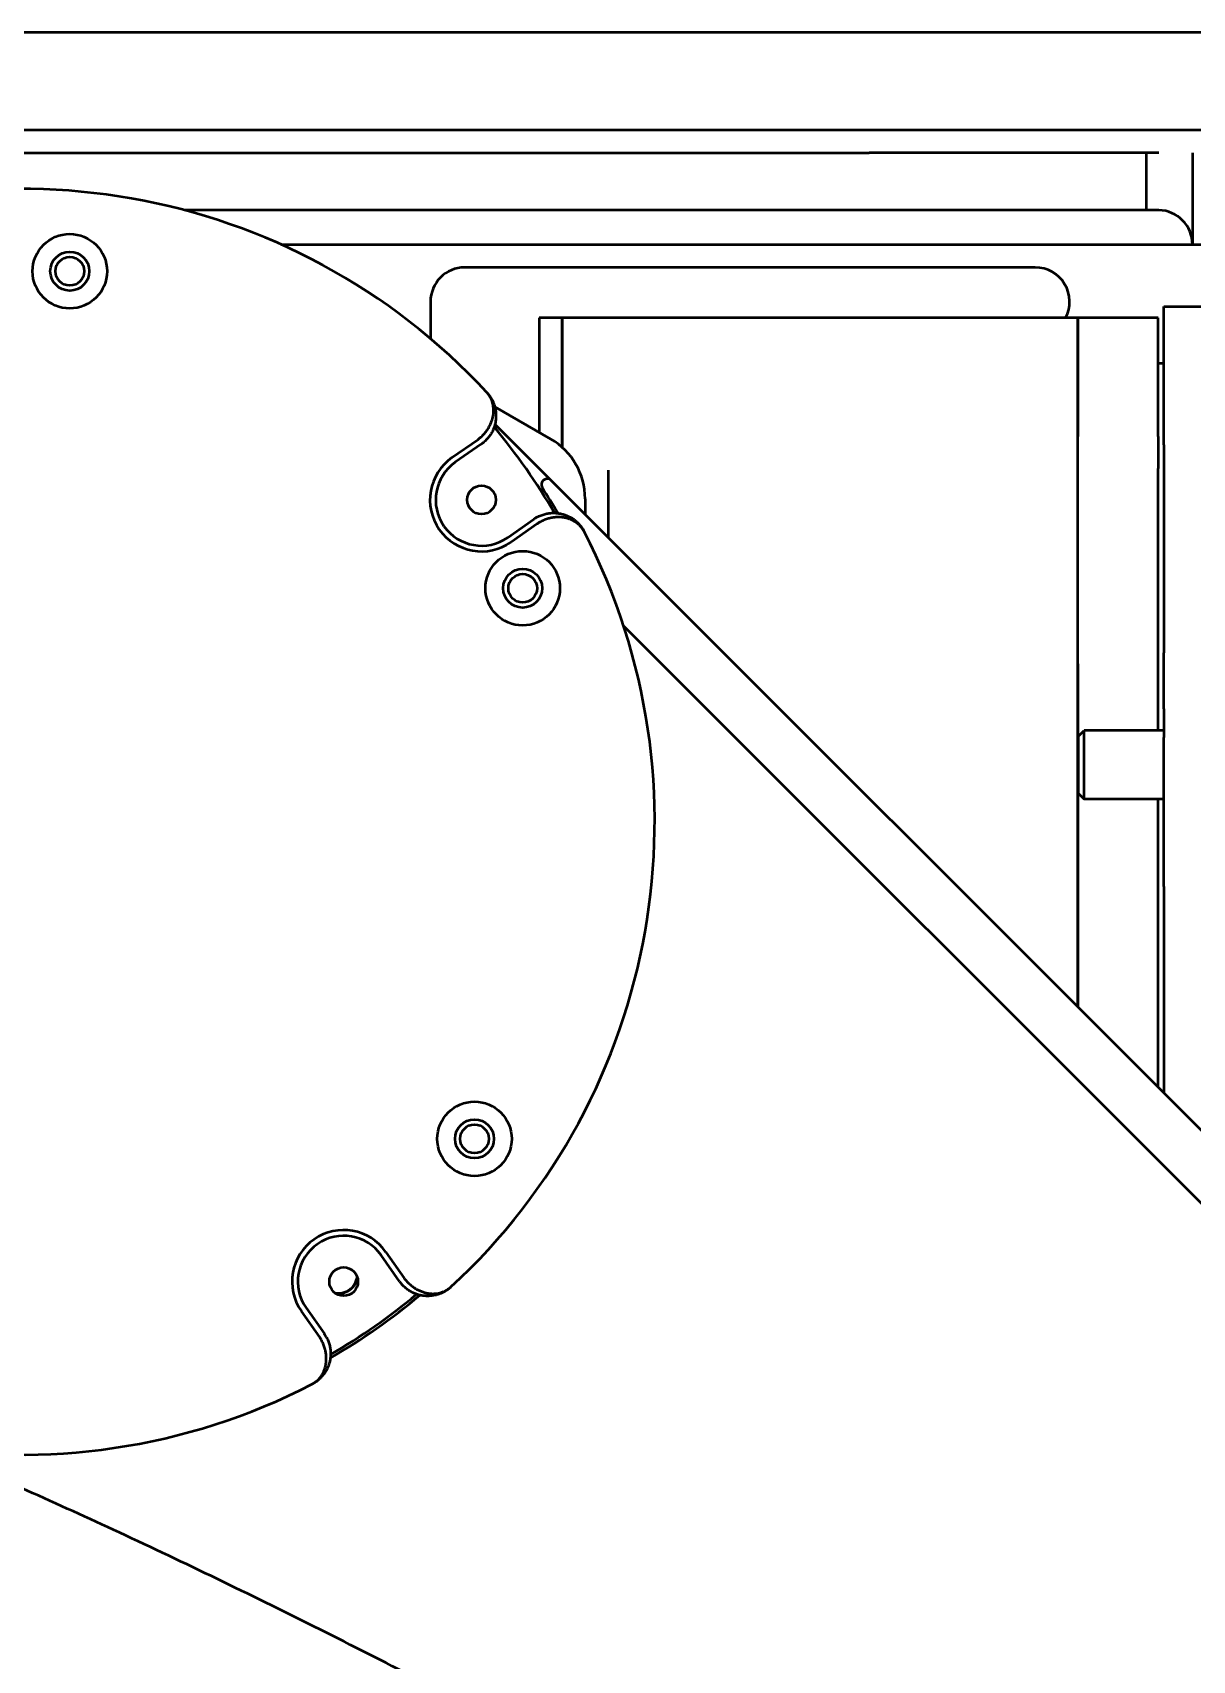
# Model space of a CAD drawing. Header units: millimetres. Extents: x 36 to 3196, y 27 to 5967.
# Drawn here: x 1345.7 to 1446.9, y 2348.6 to 2490.7 of the extents above; entities that cross this region are included whole.
import ezdxf

# ---------------------------------------------------------------- set-up
doc = ezdxf.new("R2010")
doc.units = ezdxf.units.MM
doc.layers.add('외형선(ISO)', color=7, linetype='Continuous', lineweight=50)

msp = doc.modelspace()

# ---------------------------------------------------------------- linework, layer by layer
at = {"layer": '외형선(ISO)'}
for p, q in [((1454.8917, 2490.7438), (1304.8917, 2490.7438)), ((1304.2745, 2482.2438), (1402.1133, 2482.2438)), ((1402.1133, 2482.2438), (1420.1489, 2482.2438)), ((1420.1489, 2482.2438), (1447.7627, 2482.2438)), ((1303.9375, 2480.2438), (1401.7763, 2480.2438)), ((1401.7763, 2480.2438), (1418.6847, 2480.2438)), ((1443.9633, 2480.2438), (1418.6847, 2480.2438)), ((1442.8917, 2475.2438), (1442.8917, 2480.2438)), ((1446.8917, 2480.2438), (1446.8917, 2472.2438)), ((1396.7237, 2475.2438), (1358.888, 2475.2438)), ((1400.5874, 2475.2438), (1396.7237, 2475.2438)), ((1405.9409, 2475.2438), (1400.5874, 2475.2438)), ((1410.4525, 2475.2438), (1405.9409, 2475.2438)), ((1412.5116, 2475.2438), (1410.4525, 2475.2438)), ((1438.8917, 2475.2438), (1412.5116, 2475.2438)), ((1442.8917, 2475.2438), (1438.8917, 2475.2438)), ((1443.8917, 2475.2438), (1442.8917, 2475.2438)), ((1367.3468, 2472.2438), (1443.8917, 2472.2438)), ((1443.8917, 2472.2438), (1446.8917, 2472.2438)), ((1446.8917, 2472.2438), (1452.8917, 2472.2438)), ((1433.1704, 2470.2438), (1383.3917, 2470.2438)), ((1380.3917, 2467.2438), (1380.3917, 2464.0269)), ((1391.8917, 2465.8438), (1389.8917, 2465.8438)), ((1389.8917, 2465.8438), (1389.8917, 2455.8216)), ((1391.8917, 2454.5202), (1391.8917, 2465.8438)), ((1436.8917, 2465.8438), (1391.8917, 2465.8438)), ((1391.8917, 2465.8438), (1391.8917, 2454.5202)), ((1436.8917, 2465.8438), (1436.8917, 2455.4771)), ((1443.8917, 2465.8438), (1436.8917, 2465.8438)), ((1436.8917, 2446.2212), (1436.8917, 2465.8438)), ((1443.8917, 2455.4771), (1443.8917, 2465.8438)), ((1444.3917, 2466.3332), (1444.3917, 2466.8438)), ((1444.3917, 2466.8438), (1447.8917, 2466.8438)), ((1444.3917, 2465.0206), (1444.3917, 2466.3332)), ((1444.3917, 2461.8405), (1444.3917, 2465.0206)), ((1444.3917, 2461.8438), (1443.8917, 2461.8438)), ((1444.3917, 2454.7547), (1444.3917, 2461.8405)), ((1386.0048, 2458.0657), (1390.8917, 2455.2442)), ((1386.0203, 2456.5479), (1390.9238, 2451.6445)), ((1382.2678, 2453.6352), (1384.5442, 2455.2292)), ((1384.831, 2454.8196), (1382.5546, 2453.2257)), ((1443.8917, 2455.4771), (1443.8917, 2452.6949)), ((1444.3917, 2454.7547), (1444.3917, 2436.601)), ((1390.9238, 2451.6445), (1532.9777, 2309.5906)), ((1395.8917, 2452.5412), (1395.8917, 2446.6765)), ((1443.8917, 2449.6874), (1443.8917, 2452.6949)), ((1393.8917, 2450.0481), (1393.8917, 2448.6765)), ((1443.8917, 2446.4803), (1443.8917, 2449.6874)), ((1387.1432, 2446.6724), (1389.4196, 2448.2664)), ((1389.7064, 2447.8568), (1387.43, 2446.2629)), ((1436.8917, 2435.6472), (1436.8917, 2446.2212)), ((1443.8917, 2429.8089), (1443.8917, 2446.4803)), ((1557.1403, 2279.0646), (1397.2411, 2438.9639)), ((1444.3917, 2431.712), (1444.3917, 2436.601)), ((1436.8917, 2435.6472), (1436.8917, 2405.6765)), ((1436.8917, 2405.6765), (1436.8917, 2435.6472)), ((1444.3917, 2431.712), (1444.3917, 2429.2056)), ((1436.9417, 2429.3089), (1437.4417, 2429.8089)), ((1436.9417, 2424.3089), (1436.9417, 2429.3089)), ((1437.4417, 2423.8089), (1437.4417, 2429.8089)), ((1444.3917, 2429.8089), (1437.4417, 2429.8089)), ((1444.3917, 2418.9084), (1444.3917, 2429.2056)), ((1436.9417, 2424.3089), (1437.4417, 2423.8089)), ((1444.3917, 2423.8089), (1437.4417, 2423.8089)), ((1443.8917, 2398.6765), (1443.8917, 2423.8089)), ((1444.3917, 2416.2051), (1444.3917, 2418.9084)), ((1444.3917, 2416.2051), (1444.3917, 2410.8479)), ((1444.3917, 2410.8479), (1444.3917, 2398.1765)), ((1377.6863, 2381.7233), (1376.0923, 2383.9997)), ((1376.5019, 2384.2865), (1378.0959, 2382.0101)), ((1370.7235, 2376.8479), (1369.1295, 2379.1243)), ((1369.5391, 2379.4111), (1371.1331, 2377.1347))]:
    msp.add_line(p, q, dxfattribs=at)
for centre, radius in [((1348.9157, 2469.9102), 3.25), ((1348.9157, 2469.9102), 1.7), ((1348.9157, 2469.9102), 1.25), ((1384.8489, 2449.9491), 1.25), ((1388.4398, 2442.2351), 3.25), ((1388.4398, 2442.2351), 1.7), ((1388.4398, 2442.2351), 1.25), ((1384.2346, 2394.1687), 3.25), ((1384.2346, 2394.1687), 1.7), ((1384.2346, 2394.1687), 1.25), ((1372.8157, 2381.7054), 1.25)]:
    msp.add_circle(centre, radius, dxfattribs=at)
for centre, radius, start, end in [((1344.7105, 2421.8438), 55.25, 42.699139, 117.300861), ((1443.8917, 2472.2438), 3, 0, 88.632633), ((1383.3917, 2467.2438), 3, 90, 180), ((1433.1704, 2467.2438), 3, 332.181861, 90), ((1344.7105, 2421.8438), 53.75, 30.110081, 39.88992), ((1383.1103, 2457.2771), 2.5, 305, 311.328296), ((1383.1103, 2457.2771), 3, 305, 311.328296), ((1387.8917, 2450.0481), 6, 0, 60), ((1384.8489, 2449.9491), 4.5, 125, 305), ((1384.8489, 2449.9491), 4, 125, 305), ((1390.5702, 2451.2909), 0.5, 45, 212.705016), ((1344.7105, 2421.8438), 54, 29.929449, 32.705016), ((1344.7105, 2421.8438), 55.25, 312.699139, 27.300861), ((1391.1404, 2445.8089), 3, 118.671704, 125), ((1391.1404, 2445.8089), 2.5, 118.671704, 125), ((1372.8157, 2381.7054), 4.5, 35, 215), ((1372.8157, 2381.7054), 4, 35, 215), ((1344.7105, 2421.8438), 55.25, 222.699139, 297.300861), ((1372.3832, 2382.3181), 1.621, 257.234936, 353.19395), ((1372.3855, 2382.3197), 1.65, 259.103734, 350.896266), ((1380.1437, 2383.444), 2.5, 215, 221.328296), ((1344.7105, 2421.8438), 54, 299.929449, 310.070551), ((1344.7105, 2421.8438), 53.75, 300.110081, 309.88992), ((1380.1437, 2383.444), 3, 215, 221.328296), ((1368.6756, 2375.4139), 2.5, 28.671704, 35), ((1368.6756, 2375.4139), 3, 28.671704, 35)]:
    msp.add_arc(centre, radius, start, end, dxfattribs=at)
msp.add_open_spline([(1443.9633, 2475.243), (1443.9391, 2475.2435), (1443.9153, 2475.2438), (1443.8917, 2475.2438)], degree=3, dxfattribs=at)
for points, knots in [([(1384.7612, 2455.3997), (1384.8533, 2455.4801), (1384.9398, 2455.5637), (1385.0211, 2455.6505), (1385.0617, 2455.6939), (1385.101, 2455.7381), (1385.1391, 2455.7831), (1385.1771, 2455.828), (1385.2139, 2455.8737), (1385.2493, 2455.9202), (1385.2848, 2455.9667), (1385.3191, 2456.0141), (1385.3516, 2456.0614), (1385.384, 2456.1087), (1385.4148, 2456.1562), (1385.4441, 2456.2038), (1385.4734, 2456.2514), (1385.5011, 2456.2992), (1385.5273, 2456.3471), (1385.5535, 2456.3949), (1385.5783, 2456.4429), (1385.6016, 2456.491), (1385.6249, 2456.5392), (1385.6469, 2456.5875), (1385.6674, 2456.6358), (1385.6879, 2456.6841), (1385.7068, 2456.7319), (1385.7242, 2456.7795), (1385.7417, 2456.8271), (1385.7577, 2456.8744), (1385.7724, 2456.9213), (1385.787, 2456.9683), (1385.8003, 2457.0149), (1385.8123, 2457.0613), (1385.8243, 2457.1077), (1385.8351, 2457.1538), (1385.8446, 2457.1996), (1385.8541, 2457.2454), (1385.8623, 2457.2909), (1385.8694, 2457.3362), (1385.8765, 2457.3815), (1385.8824, 2457.4265), (1385.8872, 2457.4713), (1385.892, 2457.5161), (1385.8956, 2457.5604), (1385.898, 2457.6041), (1385.903, 2457.6916), (1385.9035, 2457.7768), (1385.9, 2457.8601), (1385.8965, 2457.9434), (1385.889, 2458.0247), (1385.8777, 2458.1041), (1385.8665, 2458.1835), (1385.8515, 2458.2611), (1385.833, 2458.3369), (1385.8237, 2458.3748), (1385.8136, 2458.4123), (1385.8025, 2458.4493), (1385.7915, 2458.4863), (1385.7796, 2458.5229), (1385.7668, 2458.5589), (1385.7541, 2458.595), (1385.7405, 2458.6304), (1385.7262, 2458.6652), (1385.7118, 2458.7), (1385.6967, 2458.7342), (1385.6808, 2458.7679), (1385.6491, 2458.8351), (1385.6143, 2458.9001), (1385.5766, 2458.9628), (1385.5388, 2459.0254), (1385.4981, 2459.0859), (1385.4545, 2459.144), (1385.4328, 2459.1731), (1385.4102, 2459.2016), (1385.387, 2459.2295), (1385.3754, 2459.2435), (1385.3635, 2459.2573), (1385.3515, 2459.271), (1385.3456, 2459.2778), (1385.3395, 2459.2846), (1385.3334, 2459.2914), (1385.3273, 2459.2981), (1385.3212, 2459.3049), (1385.3151, 2459.3115)], [-1, -1, -1, -1, -0.9375, -0.9375, -0.9375, -0.90625, -0.90625, -0.90625, -0.875, -0.875, -0.875, -0.84375, -0.84375, -0.84375, -0.8125, -0.8125, -0.8125, -0.78125, -0.78125, -0.78125, -0.75, -0.75, -0.75, -0.71875, -0.71875, -0.71875, -0.6875, -0.6875, -0.6875, -0.65625, -0.65625, -0.65625, -0.625, -0.625, -0.625, -0.59375, -0.59375, -0.59375, -0.5625, -0.5625, -0.5625, -0.53125, -0.53125, -0.53125, -0.5, -0.5, -0.5, -0.4375, -0.4375, -0.4375, -0.375, -0.375, -0.375, -0.3125, -0.3125, -0.3125, -0.28125, -0.28125, -0.28125, -0.25, -0.25, -0.25, -0.21875, -0.21875, -0.21875, -0.1875, -0.1875, -0.1875, -0.125, -0.125, -0.125, -0.0625, -0.0625, -0.0625, -0.03125, -0.03125, -0.03125, -0.015625, -0.015625, -0.015625, -0.0078125, -0.0078125, -0.0078125, 0, 0, 0, 0]), ([(1385.3151, 2459.3115), (1385.3223, 2459.3037), (1385.3297, 2459.2956), (1385.3369, 2459.2876), (1385.3442, 2459.2796), (1385.3514, 2459.2715), (1385.3585, 2459.2634), (1385.3729, 2459.2472), (1385.387, 2459.2308), (1385.4009, 2459.2143), (1385.4288, 2459.1813), (1385.456, 2459.1478), (1385.4824, 2459.1137), (1385.5352, 2459.0454), (1385.5851, 2458.975), (1385.632, 2458.9022), (1385.6789, 2458.8295), (1385.7227, 2458.7545), (1385.7635, 2458.6772), (1385.7839, 2458.6386), (1385.8035, 2458.5993), (1385.8224, 2458.5595), (1385.8412, 2458.5197), (1385.8592, 2458.4793), (1385.8765, 2458.4382), (1385.8937, 2458.3972), (1385.9101, 2458.3556), (1385.9255, 2458.3136), (1385.941, 2458.2717), (1385.9555, 2458.2293), (1385.9691, 2458.1865), (1385.9964, 2458.1009), (1386.0199, 2458.0136), (1386.0396, 2457.9246), (1386.0593, 2457.8356), (1386.0751, 2457.7448), (1386.0868, 2457.6522), (1386.0984, 2457.5596), (1386.1059, 2457.4651), (1386.1089, 2457.3686), (1386.1104, 2457.3203), (1386.1107, 2457.2715), (1386.1098, 2457.2222), (1386.1089, 2457.1729), (1386.1068, 2457.1236), (1386.1034, 2457.074), (1386.1, 2457.0243), (1386.0954, 2456.9746), (1386.0895, 2456.9246), (1386.0836, 2456.8746), (1386.0764, 2456.8244), (1386.0678, 2456.774), (1386.0592, 2456.7236), (1386.0493, 2456.673), (1386.0379, 2456.6222), (1386.0266, 2456.5714), (1386.0138, 2456.5204), (1385.9994, 2456.4691), (1385.9851, 2456.4179), (1385.9693, 2456.3664), (1385.9517, 2456.3146), (1385.9342, 2456.2629), (1385.9151, 2456.2112), (1385.8945, 2456.1598), (1385.8739, 2456.1085), (1385.8517, 2456.0574), (1385.828, 2456.0066), (1385.8043, 2455.9558), (1385.7789, 2455.9053), (1385.7519, 2455.8551), (1385.7248, 2455.8048), (1385.6961, 2455.7548), (1385.6655, 2455.7052), (1385.635, 2455.6556), (1385.6025, 2455.6061), (1385.5687, 2455.5577), (1385.5348, 2455.5093), (1385.4995, 2455.4618), (1385.4627, 2455.4154), (1385.426, 2455.3689), (1385.3877, 2455.3234), (1385.348, 2455.2789), (1385.2686, 2455.19), (1385.1832, 2455.105), (1385.0914, 2455.0243)], [-1, -1, -1, -1, -0.9921875, -0.9921875, -0.9921875, -0.984375, -0.984375, -0.984375, -0.96875, -0.96875, -0.96875, -0.9375, -0.9375, -0.9375, -0.875, -0.875, -0.875, -0.8125, -0.8125, -0.8125, -0.78125, -0.78125, -0.78125, -0.75, -0.75, -0.75, -0.71875, -0.71875, -0.71875, -0.6875, -0.6875, -0.6875, -0.625, -0.625, -0.625, -0.5625, -0.5625, -0.5625, -0.5, -0.5, -0.5, -0.46875, -0.46875, -0.46875, -0.4375, -0.4375, -0.4375, -0.40625, -0.40625, -0.40625, -0.375, -0.375, -0.375, -0.34375, -0.34375, -0.34375, -0.3125, -0.3125, -0.3125, -0.28125, -0.28125, -0.28125, -0.25, -0.25, -0.25, -0.21875, -0.21875, -0.21875, -0.1875, -0.1875, -0.1875, -0.15625, -0.15625, -0.15625, -0.125, -0.125, -0.125, -0.09375, -0.09375, -0.09375, -0.0625, -0.0625, -0.0625, 0, 0, 0, 0]), ([(1389.701, 2448.4411), (1389.8082, 2448.4997), (1389.9173, 2448.5509), (1390.0281, 2448.5951), (1390.0835, 2448.6172), (1390.1393, 2448.6376), (1390.1955, 2448.6563), (1390.2517, 2448.6749), (1390.3084, 2448.6919), (1390.3655, 2448.7071), (1390.4225, 2448.7224), (1390.4802, 2448.736), (1390.5373, 2448.7477), (1390.5943, 2448.7594), (1390.6511, 2448.7693), (1390.7076, 2448.7776), (1390.764, 2448.7858), (1390.8202, 2448.7923), (1390.876, 2448.7973), (1390.9319, 2448.8022), (1390.9875, 2448.8056), (1391.0428, 2448.8074), (1391.098, 2448.8092), (1391.1531, 2448.8094), (1391.2078, 2448.8082), (1391.2624, 2448.807), (1391.3162, 2448.8043), (1391.3693, 2448.8002), (1391.4224, 2448.7961), (1391.4747, 2448.7907), (1391.5263, 2448.784), (1391.5779, 2448.7773), (1391.6289, 2448.7693), (1391.6792, 2448.7602), (1391.7294, 2448.751), (1391.7791, 2448.7406), (1391.8281, 2448.7291), (1391.8771, 2448.7175), (1391.9254, 2448.7048), (1391.9732, 2448.691), (1392.021, 2448.6772), (1392.0681, 2448.6623), (1392.1147, 2448.6463), (1392.1613, 2448.6303), (1392.2071, 2448.6133), (1392.2519, 2448.5954), (1392.3416, 2448.5596), (1392.4278, 2448.5203), (1392.5109, 2448.4776), (1392.5939, 2448.435), (1392.6738, 2448.3891), (1392.7507, 2448.3401), (1392.8276, 2448.2912), (1392.9016, 2448.2392), (1392.9727, 2448.1844), (1393.0083, 2448.1569), (1393.0431, 2448.1288), (1393.0773, 2448.0999), (1393.1114, 2448.071), (1393.1449, 2448.0414), (1393.1776, 2448.0112), (1393.2102, 2447.9809), (1393.2421, 2447.9502), (1393.273, 2447.9189), (1393.304, 2447.8875), (1393.3342, 2447.8557), (1393.3635, 2447.8233), (1393.4222, 2447.7585), (1393.4777, 2447.6916), (1393.53, 2447.6227), (1393.5823, 2447.5538), (1393.6315, 2447.4828), (1393.6775, 2447.4099), (1393.7005, 2447.3734), (1393.7228, 2447.3364), (1393.7442, 2447.2989), (1393.7549, 2447.2801), (1393.7655, 2447.2612), (1393.7758, 2447.2423), (1393.781, 2447.2328), (1393.7861, 2447.2232), (1393.7912, 2447.2137), (1393.7962, 2447.2041), (1393.8013, 2447.1945), (1393.8062, 2447.1849)], [-1, -1, -1, -1, -0.9375, -0.9375, -0.9375, -0.90625, -0.90625, -0.90625, -0.875, -0.875, -0.875, -0.84375, -0.84375, -0.84375, -0.8125, -0.8125, -0.8125, -0.78125, -0.78125, -0.78125, -0.75, -0.75, -0.75, -0.71875, -0.71875, -0.71875, -0.6875, -0.6875, -0.6875, -0.65625, -0.65625, -0.65625, -0.625, -0.625, -0.625, -0.59375, -0.59375, -0.59375, -0.5625, -0.5625, -0.5625, -0.53125, -0.53125, -0.53125, -0.5, -0.5, -0.5, -0.4375, -0.4375, -0.4375, -0.375, -0.375, -0.375, -0.3125, -0.3125, -0.3125, -0.28125, -0.28125, -0.28125, -0.25, -0.25, -0.25, -0.21875, -0.21875, -0.21875, -0.1875, -0.1875, -0.1875, -0.125, -0.125, -0.125, -0.0625, -0.0625, -0.0625, -0.03125, -0.03125, -0.03125, -0.015625, -0.015625, -0.015625, -0.0078125, -0.0078125, -0.0078125, 0, 0, 0, 0]), ([(1393.8062, 2447.1849), (1393.8021, 2447.1929), (1393.7978, 2447.201), (1393.7935, 2447.2091), (1393.7893, 2447.2171), (1393.7849, 2447.2251), (1393.7806, 2447.2331), (1393.7718, 2447.249), (1393.7628, 2447.2649), (1393.7537, 2447.2806), (1393.7354, 2447.312), (1393.7163, 2447.3429), (1393.6965, 2447.3733), (1393.6567, 2447.4341), (1393.6139, 2447.493), (1393.5679, 2447.5499), (1393.5219, 2447.6068), (1393.4728, 2447.6617), (1393.4204, 2447.7146), (1393.3943, 2447.741), (1393.3673, 2447.7669), (1393.3394, 2447.7923), (1393.3116, 2447.8177), (1393.283, 2447.8425), (1393.2535, 2447.8668), (1393.224, 2447.8912), (1393.1937, 2447.9149), (1393.1627, 2447.9379), (1393.1317, 2447.9609), (1393.0999, 2447.9833), (1393.0675, 2448.005), (1393.0026, 2448.0483), (1392.9348, 2448.0889), (1392.864, 2448.1266), (1392.7932, 2448.1643), (1392.7194, 2448.1992), (1392.6424, 2448.231), (1392.5653, 2448.2627), (1392.485, 2448.2914), (1392.4012, 2448.3167), (1392.3592, 2448.3293), (1392.3164, 2448.3411), (1392.2726, 2448.352), (1392.2289, 2448.3628), (1392.1846, 2448.3726), (1392.1396, 2448.3815), (1392.0946, 2448.3903), (1392.049, 2448.3981), (1392.0027, 2448.4048), (1391.9564, 2448.4116), (1391.9094, 2448.4173), (1391.8618, 2448.4218), (1391.8141, 2448.4264), (1391.7657, 2448.4299), (1391.7165, 2448.4322), (1391.6674, 2448.4344), (1391.6175, 2448.4356), (1391.5668, 2448.4354), (1391.5161, 2448.4353), (1391.4647, 2448.4339), (1391.4123, 2448.4311), (1391.3599, 2448.4284), (1391.307, 2448.4243), (1391.2538, 2448.4188), (1391.2006, 2448.4134), (1391.147, 2448.4065), (1391.0931, 2448.3983), (1391.0391, 2448.39), (1390.9848, 2448.3803), (1390.9301, 2448.3691), (1390.8753, 2448.3579), (1390.8201, 2448.3451), (1390.7646, 2448.3308), (1390.709, 2448.3165), (1390.6527, 2448.3005), (1390.5969, 2448.2831), (1390.5411, 2448.2656), (1390.4856, 2448.2467), (1390.4303, 2448.2264), (1390.3751, 2448.206), (1390.3201, 2448.1841), (1390.2654, 2448.1608), (1390.1561, 2448.1141), (1390.0479, 2448.0615), (1389.9409, 2448.0024)], [-1, -1, -1, -1, -0.9921875, -0.9921875, -0.9921875, -0.984375, -0.984375, -0.984375, -0.96875, -0.96875, -0.96875, -0.9375, -0.9375, -0.9375, -0.875, -0.875, -0.875, -0.8125, -0.8125, -0.8125, -0.78125, -0.78125, -0.78125, -0.75, -0.75, -0.75, -0.71875, -0.71875, -0.71875, -0.6875, -0.6875, -0.6875, -0.625, -0.625, -0.625, -0.5625, -0.5625, -0.5625, -0.5, -0.5, -0.5, -0.46875, -0.46875, -0.46875, -0.4375, -0.4375, -0.4375, -0.40625, -0.40625, -0.40625, -0.375, -0.375, -0.375, -0.34375, -0.34375, -0.34375, -0.3125, -0.3125, -0.3125, -0.28125, -0.28125, -0.28125, -0.25, -0.25, -0.25, -0.21875, -0.21875, -0.21875, -0.1875, -0.1875, -0.1875, -0.15625, -0.15625, -0.15625, -0.125, -0.125, -0.125, -0.09375, -0.09375, -0.09375, -0.0625, -0.0625, -0.0625, 0, 0, 0, 0]), ([(1378.2664, 2381.7931), (1378.3467, 2381.701), (1378.4304, 2381.6145), (1378.5172, 2381.5332), (1378.5606, 2381.4926), (1378.6048, 2381.4533), (1378.6497, 2381.4152), (1378.6947, 2381.3772), (1378.7404, 2381.3404), (1378.7869, 2381.305), (1378.8333, 2381.2695), (1378.8808, 2381.2352), (1378.9281, 2381.2027), (1378.9754, 2381.1703), (1379.0229, 2381.1394), (1379.0705, 2381.1102), (1379.1181, 2381.0809), (1379.1658, 2381.0532), (1379.2137, 2381.027), (1379.2616, 2381.0008), (1379.3096, 2380.976), (1379.3577, 2380.9527), (1379.4058, 2380.9294), (1379.4541, 2380.9074), (1379.5024, 2380.8869), (1379.5507, 2380.8664), (1379.5986, 2380.8475), (1379.6462, 2380.8301), (1379.6938, 2380.8126), (1379.741, 2380.7966), (1379.788, 2380.7819), (1379.8349, 2380.7673), (1379.8816, 2380.754), (1379.928, 2380.7419), (1379.9743, 2380.7299), (1380.0204, 2380.7192), (1380.0662, 2380.7097), (1380.1121, 2380.7002), (1380.1576, 2380.6919), (1380.2029, 2380.6848), (1380.2482, 2380.6778), (1380.2932, 2380.6718), (1380.338, 2380.6671), (1380.3828, 2380.6623), (1380.4271, 2380.6587), (1380.4708, 2380.6563), (1380.5582, 2380.6513), (1380.6435, 2380.6508), (1380.7268, 2380.6543), (1380.81, 2380.6578), (1380.8913, 2380.6653), (1380.9708, 2380.6766), (1381.0502, 2380.6878), (1381.1278, 2380.7028), (1381.2036, 2380.7213), (1381.2415, 2380.7306), (1381.2789, 2380.7407), (1381.3159, 2380.7517), (1381.3529, 2380.7628), (1381.3896, 2380.7747), (1381.4256, 2380.7875), (1381.4616, 2380.8002), (1381.497, 2380.8138), (1381.5319, 2380.8281), (1381.5667, 2380.8424), (1381.6009, 2380.8576), (1381.6345, 2380.8734), (1381.7018, 2380.9052), (1381.7668, 2380.94), (1381.8294, 2380.9777), (1381.8921, 2381.0155), (1381.9525, 2381.0562), (1382.0106, 2381.0997), (1382.0397, 2381.1215), (1382.0682, 2381.1441), (1382.0962, 2381.1673), (1382.1101, 2381.1789), (1382.124, 2381.1908), (1382.1376, 2381.2027), (1382.1445, 2381.2087), (1382.1513, 2381.2148), (1382.158, 2381.2209), (1382.1648, 2381.2269), (1382.1716, 2381.2331), (1382.1782, 2381.2392)], [-1, -1, -1, -1, -0.9375, -0.9375, -0.9375, -0.90625, -0.90625, -0.90625, -0.875, -0.875, -0.875, -0.84375, -0.84375, -0.84375, -0.8125, -0.8125, -0.8125, -0.78125, -0.78125, -0.78125, -0.75, -0.75, -0.75, -0.71875, -0.71875, -0.71875, -0.6875, -0.6875, -0.6875, -0.65625, -0.65625, -0.65625, -0.625, -0.625, -0.625, -0.59375, -0.59375, -0.59375, -0.5625, -0.5625, -0.5625, -0.53125, -0.53125, -0.53125, -0.5, -0.5, -0.5, -0.4375, -0.4375, -0.4375, -0.375, -0.375, -0.375, -0.3125, -0.3125, -0.3125, -0.28125, -0.28125, -0.28125, -0.25, -0.25, -0.25, -0.21875, -0.21875, -0.21875, -0.1875, -0.1875, -0.1875, -0.125, -0.125, -0.125, -0.0625, -0.0625, -0.0625, -0.03125, -0.03125, -0.03125, -0.015625, -0.015625, -0.015625, -0.0078125, -0.0078125, -0.0078125, 0, 0, 0, 0]), ([(1382.1782, 2381.2392), (1382.1703, 2381.232), (1382.1623, 2381.2246), (1382.1542, 2381.2174), (1382.1462, 2381.2101), (1382.1381, 2381.2029), (1382.13, 2381.1957), (1382.1138, 2381.1814), (1382.0975, 2381.1673), (1382.081, 2381.1533), (1382.048, 2381.1255), (1382.0144, 2381.0983), (1381.9803, 2381.0719), (1381.9121, 2381.0191), (1381.8416, 2380.9692), (1381.7689, 2380.9223), (1381.6962, 2380.8754), (1381.6212, 2380.8316), (1381.5439, 2380.7908), (1381.5052, 2380.7704), (1381.466, 2380.7507), (1381.4262, 2380.7319), (1381.3863, 2380.7131), (1381.3459, 2380.695), (1381.3049, 2380.6778), (1381.2639, 2380.6606), (1381.2222, 2380.6442), (1381.1803, 2380.6288), (1381.1383, 2380.6133), (1381.0959, 2380.5988), (1381.0531, 2380.5851), (1380.9675, 2380.5579), (1380.8802, 2380.5344), (1380.7912, 2380.5147), (1380.7022, 2380.495), (1380.6115, 2380.4792), (1380.5188, 2380.4675), (1380.4262, 2380.4559), (1380.3317, 2380.4483), (1380.2352, 2380.4454), (1380.187, 2380.4439), (1380.1381, 2380.4436), (1380.0889, 2380.4445), (1380.0396, 2380.4454), (1379.9902, 2380.4475), (1379.9406, 2380.4509), (1379.891, 2380.4542), (1379.8412, 2380.4589), (1379.7912, 2380.4648), (1379.7412, 2380.4707), (1379.6911, 2380.4779), (1379.6407, 2380.4865), (1379.5903, 2380.495), (1379.5397, 2380.505), (1379.4889, 2380.5163), (1379.4381, 2380.5277), (1379.387, 2380.5405), (1379.3358, 2380.5548), (1379.2845, 2380.5692), (1379.2331, 2380.585), (1379.1813, 2380.6026), (1379.1295, 2380.6201), (1379.0778, 2380.6392), (1379.0265, 2380.6598), (1378.9752, 2380.6804), (1378.9241, 2380.7025), (1378.8733, 2380.7263), (1378.8225, 2380.75), (1378.7719, 2380.7754), (1378.7217, 2380.8024), (1378.6715, 2380.8295), (1378.6215, 2380.8582), (1378.5719, 2380.8887), (1378.5223, 2380.9193), (1378.4727, 2380.9518), (1378.4243, 2380.9856), (1378.3759, 2381.0195), (1378.3285, 2381.0548), (1378.282, 2381.0915), (1378.2356, 2381.1283), (1378.1901, 2381.1665), (1378.1456, 2381.2063), (1378.0566, 2381.2857), (1377.9716, 2381.3711), (1377.8909, 2381.4629)], [-1, -1, -1, -1, -0.9921875, -0.9921875, -0.9921875, -0.984375, -0.984375, -0.984375, -0.96875, -0.96875, -0.96875, -0.9375, -0.9375, -0.9375, -0.875, -0.875, -0.875, -0.8125, -0.8125, -0.8125, -0.78125, -0.78125, -0.78125, -0.75, -0.75, -0.75, -0.71875, -0.71875, -0.71875, -0.6875, -0.6875, -0.6875, -0.625, -0.625, -0.625, -0.5625, -0.5625, -0.5625, -0.5, -0.5, -0.5, -0.46875, -0.46875, -0.46875, -0.4375, -0.4375, -0.4375, -0.40625, -0.40625, -0.40625, -0.375, -0.375, -0.375, -0.34375, -0.34375, -0.34375, -0.3125, -0.3125, -0.3125, -0.28125, -0.28125, -0.28125, -0.25, -0.25, -0.25, -0.21875, -0.21875, -0.21875, -0.1875, -0.1875, -0.1875, -0.15625, -0.15625, -0.15625, -0.125, -0.125, -0.125, -0.09375, -0.09375, -0.09375, -0.0625, -0.0625, -0.0625, 0, 0, 0, 0]), ([(1371.3078, 2376.8533), (1371.3664, 2376.7461), (1371.4176, 2376.637), (1371.4618, 2376.5262), (1371.4839, 2376.4708), (1371.5043, 2376.415), (1371.5229, 2376.3588), (1371.5416, 2376.3026), (1371.5585, 2376.2459), (1371.5738, 2376.1888), (1371.5891, 2376.1318), (1371.6027, 2376.0741), (1371.6144, 2376.017), (1371.6261, 2375.96), (1371.636, 2375.9032), (1371.6442, 2375.8467), (1371.6525, 2375.7903), (1371.659, 2375.7341), (1371.6639, 2375.6783), (1371.6689, 2375.6224), (1371.6722, 2375.5668), (1371.674, 2375.5115), (1371.6758, 2375.4562), (1371.6761, 2375.4012), (1371.6749, 2375.3465), (1371.6736, 2375.2918), (1371.6709, 2375.2381), (1371.6669, 2375.185), (1371.6628, 2375.1319), (1371.6574, 2375.0796), (1371.6507, 2375.028), (1371.644, 2374.9763), (1371.636, 2374.9254), (1371.6268, 2374.8751), (1371.6176, 2374.8248), (1371.6073, 2374.7752), (1371.5957, 2374.7262), (1371.5842, 2374.6772), (1371.5715, 2374.6289), (1371.5577, 2374.5811), (1371.5439, 2374.5333), (1371.529, 2374.4862), (1371.513, 2374.4396), (1371.497, 2374.393), (1371.48, 2374.3472), (1371.4621, 2374.3024), (1371.4263, 2374.2127), (1371.3869, 2374.1265), (1371.3443, 2374.0434), (1371.3016, 2373.9604), (1371.2557, 2373.8805), (1371.2068, 2373.8036), (1371.1579, 2373.7267), (1371.1059, 2373.6527), (1371.051, 2373.5816), (1371.0236, 2373.546), (1370.9954, 2373.5112), (1370.9666, 2373.477), (1370.9377, 2373.4429), (1370.908, 2373.4094), (1370.8778, 2373.3767), (1370.8476, 2373.344), (1370.8168, 2373.3122), (1370.7855, 2373.2813), (1370.7542, 2373.2503), (1370.7223, 2373.2201), (1370.69, 2373.1908), (1370.6252, 2373.1321), (1370.5583, 2373.0766), (1370.4894, 2373.0243), (1370.4205, 2372.972), (1370.3495, 2372.9228), (1370.2765, 2372.8768), (1370.24, 2372.8538), (1370.203, 2372.8315), (1370.1655, 2372.8101), (1370.1468, 2372.7993), (1370.1279, 2372.7888), (1370.1089, 2372.7785), (1370.0994, 2372.7733), (1370.0899, 2372.7682), (1370.0803, 2372.7631), (1370.0708, 2372.758), (1370.0611, 2372.753), (1370.0516, 2372.7481)], [-1, -1, -1, -1, -0.9375, -0.9375, -0.9375, -0.90625, -0.90625, -0.90625, -0.875, -0.875, -0.875, -0.84375, -0.84375, -0.84375, -0.8125, -0.8125, -0.8125, -0.78125, -0.78125, -0.78125, -0.75, -0.75, -0.75, -0.71875, -0.71875, -0.71875, -0.6875, -0.6875, -0.6875, -0.65625, -0.65625, -0.65625, -0.625, -0.625, -0.625, -0.59375, -0.59375, -0.59375, -0.5625, -0.5625, -0.5625, -0.53125, -0.53125, -0.53125, -0.5, -0.5, -0.5, -0.4375, -0.4375, -0.4375, -0.375, -0.375, -0.375, -0.3125, -0.3125, -0.3125, -0.28125, -0.28125, -0.28125, -0.25, -0.25, -0.25, -0.21875, -0.21875, -0.21875, -0.1875, -0.1875, -0.1875, -0.125, -0.125, -0.125, -0.0625, -0.0625, -0.0625, -0.03125, -0.03125, -0.03125, -0.015625, -0.015625, -0.015625, -0.0078125, -0.0078125, -0.0078125, 0, 0, 0, 0]), ([(1370.0516, 2372.7481), (1370.0596, 2372.7522), (1370.0677, 2372.7565), (1370.0757, 2372.7607), (1370.0838, 2372.765), (1370.0918, 2372.7694), (1370.0998, 2372.7737), (1370.1157, 2372.7825), (1370.1315, 2372.7914), (1370.1472, 2372.8006), (1370.1786, 2372.8189), (1370.2095, 2372.838), (1370.24, 2372.8578), (1370.3008, 2372.8975), (1370.3597, 2372.9404), (1370.4166, 2372.9864), (1370.4735, 2373.0324), (1370.5284, 2373.0815), (1370.5813, 2373.1339), (1370.6077, 2373.16), (1370.6336, 2373.187), (1370.659, 2373.2148), (1370.6844, 2373.2426), (1370.7092, 2373.2713), (1370.7335, 2373.3008), (1370.7578, 2373.3303), (1370.7816, 2373.3606), (1370.8046, 2373.3916), (1370.8276, 2373.4226), (1370.85, 2373.4543), (1370.8716, 2373.4868), (1370.915, 2373.5517), (1370.9556, 2373.6195), (1370.9933, 2373.6903), (1371.031, 2373.7611), (1371.0659, 2373.8349), (1371.0976, 2373.9119), (1371.1294, 2373.989), (1371.1581, 2374.0693), (1371.1834, 2374.1531), (1371.196, 2374.195), (1371.2078, 2374.2379), (1371.2186, 2374.2817), (1371.2295, 2374.3254), (1371.2393, 2374.3697), (1371.2481, 2374.4147), (1371.257, 2374.4596), (1371.2648, 2374.5053), (1371.2715, 2374.5516), (1371.2782, 2374.5979), (1371.2839, 2374.6448), (1371.2885, 2374.6925), (1371.2931, 2374.7402), (1371.2965, 2374.7886), (1371.2988, 2374.8377), (1371.3011, 2374.8869), (1371.3022, 2374.9368), (1371.3021, 2374.9875), (1371.3019, 2375.0381), (1371.3006, 2375.0896), (1371.2978, 2375.142), (1371.2951, 2375.1944), (1371.291, 2375.2473), (1371.2855, 2375.3005), (1371.28, 2375.3537), (1371.2732, 2375.4072), (1371.2649, 2375.4612), (1371.2567, 2375.5151), (1371.247, 2375.5695), (1371.2357, 2375.6242), (1371.2245, 2375.679), (1371.2118, 2375.7342), (1371.1975, 2375.7897), (1371.1832, 2375.8453), (1371.1672, 2375.9016), (1371.1497, 2375.9574), (1371.1323, 2376.0132), (1371.1134, 2376.0687), (1371.093, 2376.124), (1371.0726, 2376.1792), (1371.0508, 2376.2342), (1371.0275, 2376.2888), (1370.9808, 2376.3982), (1370.9281, 2376.5064), (1370.8691, 2376.6134)], [-1, -1, -1, -1, -0.9921875, -0.9921875, -0.9921875, -0.984375, -0.984375, -0.984375, -0.96875, -0.96875, -0.96875, -0.9375, -0.9375, -0.9375, -0.875, -0.875, -0.875, -0.8125, -0.8125, -0.8125, -0.78125, -0.78125, -0.78125, -0.75, -0.75, -0.75, -0.71875, -0.71875, -0.71875, -0.6875, -0.6875, -0.6875, -0.625, -0.625, -0.625, -0.5625, -0.5625, -0.5625, -0.5, -0.5, -0.5, -0.46875, -0.46875, -0.46875, -0.4375, -0.4375, -0.4375, -0.40625, -0.40625, -0.40625, -0.375, -0.375, -0.375, -0.34375, -0.34375, -0.34375, -0.3125, -0.3125, -0.3125, -0.28125, -0.28125, -0.28125, -0.25, -0.25, -0.25, -0.21875, -0.21875, -0.21875, -0.1875, -0.1875, -0.1875, -0.15625, -0.15625, -0.15625, -0.125, -0.125, -0.125, -0.09375, -0.09375, -0.09375, -0.0625, -0.0625, -0.0625, 0, 0, 0, 0]), ([(1564.4197, 2180.6169), (1561.2605, 2186.0825), (1554.6779, 2196.8205), (1544.0211, 2212.3553), (1534.4886, 2224.8239), (1526.4773, 2234.518), (1521.3119, 2240.4589), (1517.0814, 2245.1447), (1512.8, 2249.7701), (1507.3577, 2255.4355), (1500.6825, 2262.0511), (1493.868, 2268.4899), (1486.9197, 2274.7588), (1479.8461, 2280.8687), (1472.6607, 2286.8368), (1462.9361, 2294.6111), (1452.9837, 2302.0965), (1442.785, 2309.2693), (1435.014, 2314.4939), (1427.1389, 2319.5864), (1419.1779, 2324.5699), (1412.4906, 2328.6555), (1407.1016, 2331.874), (1401.6709, 2335.0406), (1394.8118, 2338.8701), (1386.4848, 2343.2924), (1378.114, 2347.6213), (1369.7068, 2351.8751), (1361.2518, 2356.0295), (1350.2356, 2361.2447), (1341.9616, 2364.9167), (1336.5071, 2367.2062)], [0, 0, 0, 0, 0.018830071, 0.037660141, 0.056490212, 0.065905248, 0.075320283, 0.080027801, 0.084735318, 0.094150354, 0.103565389, 0.112980424, 0.12239546, 0.131810495, 0.14122553, 0.150640566, 0.169470636, 0.178885672, 0.188300707, 0.197715743, 0.207130778, 0.216545813, 0.221253331, 0.225960849, 0.235375884, 0.244790919, 0.254205955, 0.26362099, 0.273036025, 0.282451061, 0.300164989, 0.300164989, 0.300164989, 0.300164989])]:
    msp.add_open_spline(points, degree=3, knots=knots, dxfattribs=at)

doc.saveas('drawing.dxf')
